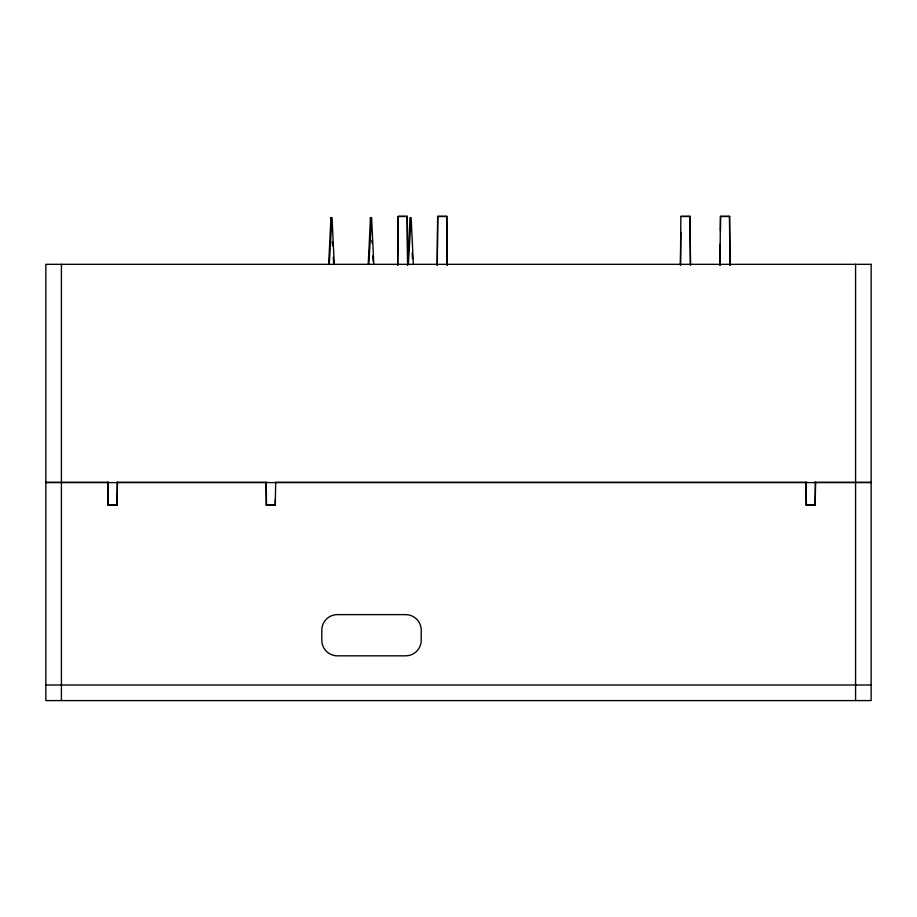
<?xml version="1.0" encoding="UTF-8"?>
<svg xmlns="http://www.w3.org/2000/svg" width="917" height="917" viewBox="0 0 917 917"><rect width="100%" height="100%" fill="white"/><g stroke="black" fill="none" stroke-linecap="round" stroke-linejoin="round"><path stroke-width="1.38" d="M107.828 482.204L108.034 505.038L117.032 505.347L117.502 482.204M266.033 482.204L266.239 505.038L275.238 505.347L275.708 482.204M397.634 265.105L398.081 216.412L407.263 216.412L398.081 216.412M437.18 265.105L437.638 216.412L446.82 216.412L437.638 216.412M680.425 265.105L680.884 216.412L690.065 216.412L680.884 216.412M719.983 265.105L720.43 216.412L729.611 216.412L720.43 216.412M805.928 482.204L806.123 505.038L815.121 505.347L815.603 482.204M397.714 265.254L398.253 216.733M437.26 265.254L437.799 216.733M680.506 265.254L680.872 232.425M720.063 265.254L720.303 243.842M720.441 231.004L720.602 216.733M117.032 505.347L117.296 482.434M275.238 505.347L275.306 499.627M815.121 505.347L815.396 482.434M328.676 264.428L330.922 217.524L331.518 227.473M368.233 264.428L370.479 217.524L371.156 228.895M407.916 261.586L410.025 217.524L410.793 230.316M329.226 264.428L332.034 217.524L334.281 264.428M368.772 264.428L371.58 217.524L373.838 264.428M408.329 264.428L411.137 217.524L413.384 264.428M108.034 505.038L117.296 505.038M266.239 505.038L275.513 505.038M806.123 505.038L815.396 505.038M45.85 482.331L108.642 482.331M117.227 482.331L266.045 482.331M276.063 482.331L806.926 482.331M814.078 482.331L871.15 482.331M45.85 482.583L871.15 482.583M45.85 685.01L871.15 685.01M412.157 253.058L412.501 258.743M371.843 240.265L372.015 243.108M372.772 255.9L373.116 261.586M332.378 241.687L332.63 245.951M333.307 257.322L333.731 264.428M806.135 482.434L806.398 505.347M729.451 216.733L729.978 265.254M689.893 216.733L690.432 265.254M446.648 216.733L447.187 265.254M407.091 216.733L407.629 265.254M266.239 482.434L266.503 505.347M108.034 482.434L108.298 505.347M729.611 216.412L730.058 265.105M690.065 216.412L690.512 265.105M446.82 216.412L447.267 265.105M407.263 216.412L407.71 265.105M855.584 264.325L855.584 700.588M61.416 264.325L61.416 700.588M871.15 264.325L45.85 264.325L45.85 700.588L871.15 700.588L871.15 264.325M405.646 614.619L337.376 614.619A15.566 15.566 0 0 0 321.798 630.197L321.798 640.261A15.566 15.566 0 0 0 337.376 655.827L405.646 655.827A15.566 15.566 0 0 0 421.212 640.261L421.212 630.197A15.566 15.566 0 0 0 405.646 614.619"/></g></svg>
